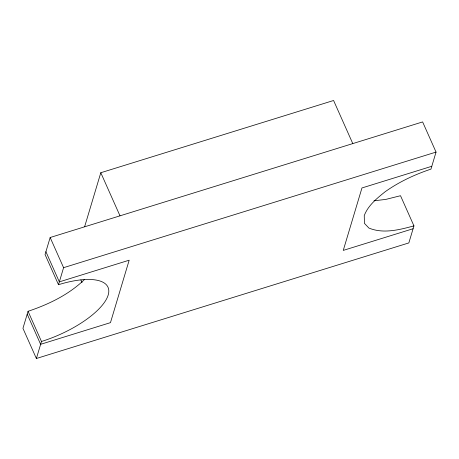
<?xml version="1.0" encoding="UTF-8"?>
<svg xmlns="http://www.w3.org/2000/svg" width="459" height="459" viewBox="0 0 459 459"><rect width="100%" height="100%" fill="white"/><g stroke="black" fill="none" stroke-linecap="round" stroke-linejoin="round"><path stroke-width="0.69" d="M84.467 279.531C68.81 294.724 48.568 304.42 28.051 311.305L22.95 328.334L36.381 358.508L408.843 242.92L413.943 225.891L400.512 195.718L385.738 199.424L373.97 200.784M413.943 225.891C399.468 229.758 383.385 234.067 368.904 228.054L364.429 223.361L364.251 215.569C368.129 205.42 376.868 198.397 385.084 191.793C399.083 181.844 414.706 174.569 430.949 169.124L436.05 152.09L422.619 121.922L50.157 237.51L45.057 254.538L58.488 284.712A63.52 23.587 -24 0 1 108.181 295.034A63.52 23.587 -24 0 1 41.482 341.479L36.381 358.508M58.488 284.712L63.589 267.677L50.157 237.51M84.64 226.683L100.802 172.733L333.59 100.492L352.782 143.592M63.589 267.677L436.05 152.09M431.799 166.284L361.962 187.955L343.257 250.402L413.094 228.731M100.802 172.733L119.994 215.833M80.864 279.887L82.029 282.503M45.906 251.698L59.337 281.872L129.174 260.201L110.47 322.643L40.633 344.319L27.201 314.145M28.051 311.305L41.482 341.479"/></g></svg>
